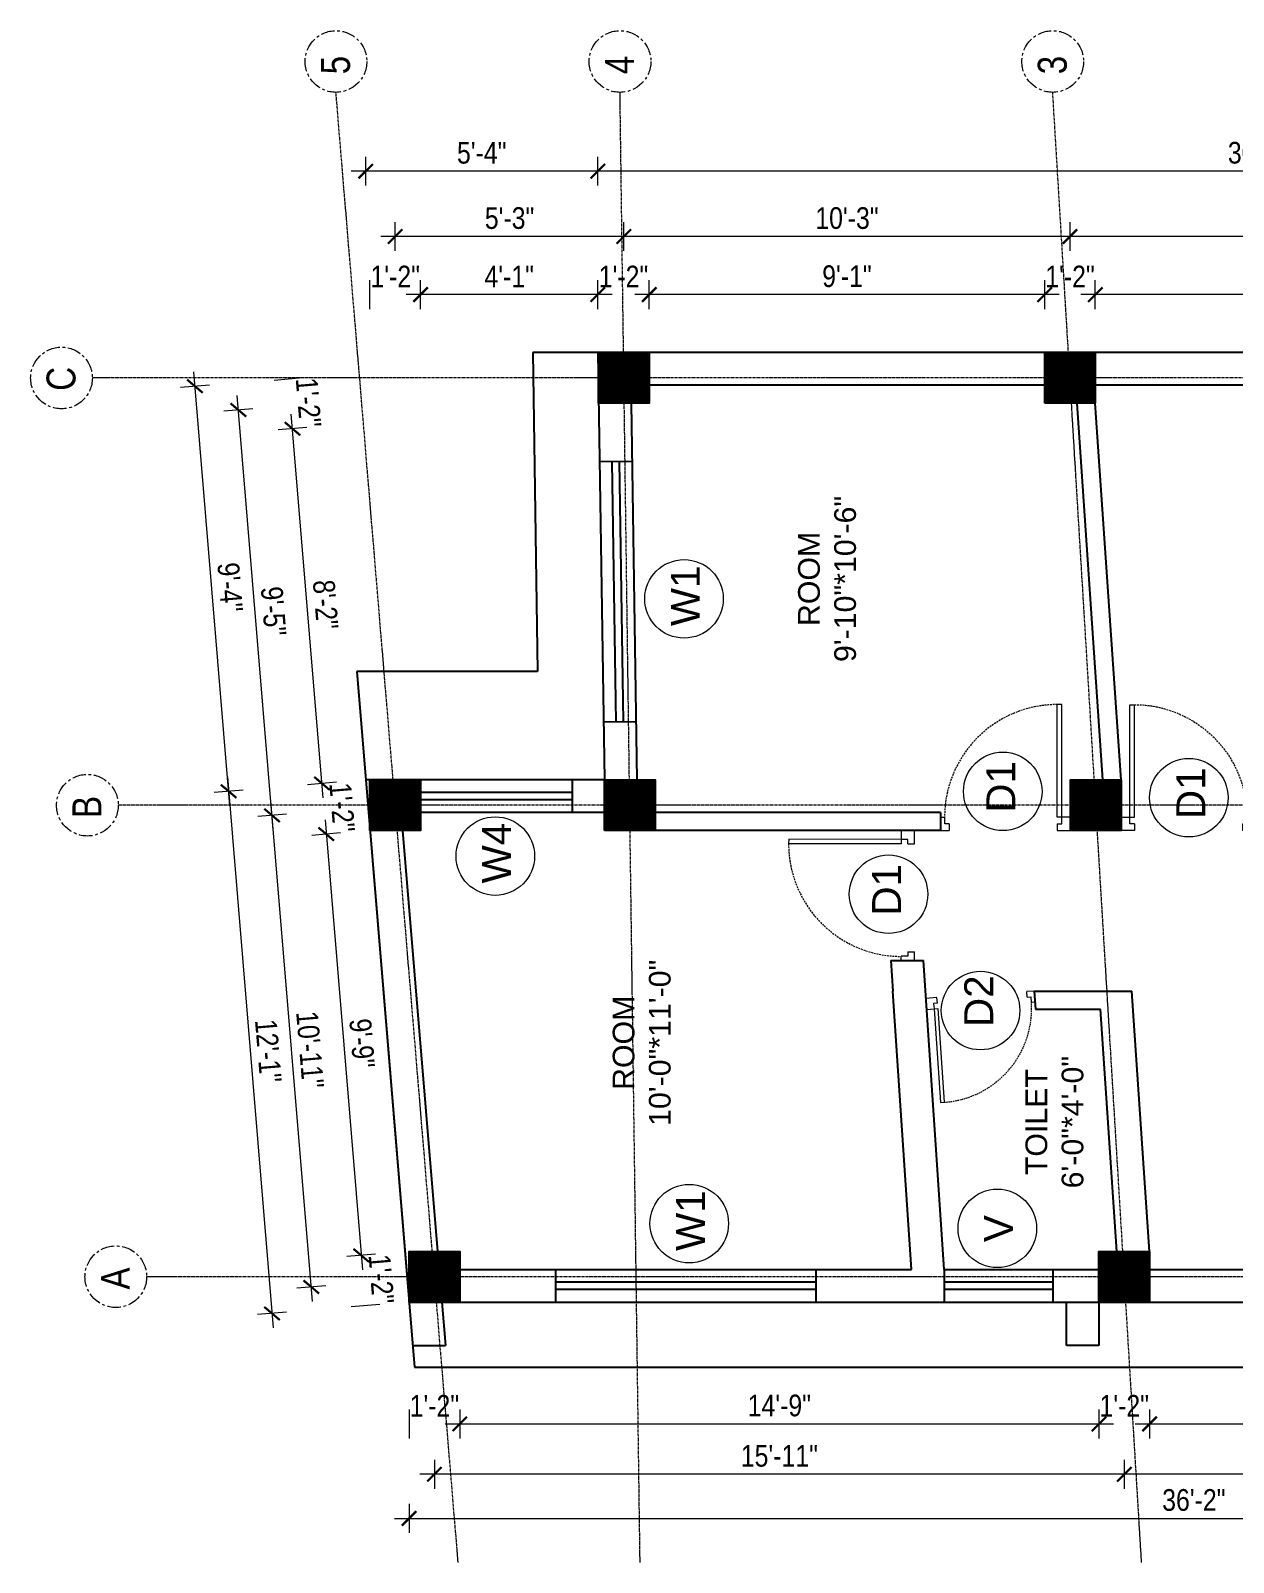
# Model space of a CAD drawing. Header units: inches. Extents: x -10117506 to -5032697, y -6529230 to -3253155.
# Drawn here: x -5060447.6 to -5060115, y -3255566.9 to -3255143.2 of the extents above; entities that cross this region are included whole.
import ezdxf

# ---------------------------------------------------------------- set-up
doc = ezdxf.new("R2010")
doc.units = ezdxf.units.IN
doc.header["$LTSCALE"] = 2
doc.header["$MEASUREMENT"] = 0
doc.header["$PDMODE"] = 34
doc.linetypes.add('CENTER', pattern=[2, 1.25, -0.25, 0.25, -0.25])
doc.linetypes.add('HIDDEN', pattern=[0.375, 0.25, -0.125])
doc.layers.get('0').update_dxf_attribs({"linetype": 'CONTINUOUS'})
doc.layers.get('DEFPOINTS').update_dxf_attribs({"color": 141, "linetype": 'CONTINUOUS'})
doc.layers.add('A-Hatch', color=7, linetype='CONTINUOUS')
for name, color, linetype, lineweight in [('Annotate-Lite.w', 177, 'CONTINUOUS', 9), ('Annotations-Bold.w', 177, 'CONTINUOUS', 13), ('DIM 1-100', 4, 'CONTINUOUS', 13), ('Door-Window.w', 4, 'CONTINUOUS', 15), ('TEXT', 181, 'CONTINUOUS', 25)]:
    doc.layers.add(name, color=color, linetype=linetype, lineweight=lineweight)
doc.styles.add('ARAIL', font='ARIALN.TTF')
doc.styles.add('arial.', font='arial.ttf')
doc.styles.add('gaurav', font='arial.ttf')
doc.styles.get("Standard").update_dxf_attribs({"font": 'ARIALN.TTF'})
doc.dimstyles.new('1 by 96', dxfattribs={"dimtxt": 6, "dimasz": 4, "dimexe": 4, "dimexo": 4, "dimgap": 2, "dimtad": 1, "dimdec": 0, "dimzin": 0, "dimdsep": 46, "dimlunit": 4, "dimtxsty": 'Standard', "dimblk": 'ARCHTICK', "dimcen": 0, "dimdle": 4, "dimadec": 0, "dimazin": 0, "dimtfac": 1, "dimtdec": 0, "dimtix": 1, "dimtofl": 0, "dimtmove": 1, "dimatfit": 3, "dimldrblk": 'ARCHTICK', "dimfxl": 4, "dimfxlon": 1, "dimtolj": 1, "dimtzin": 0, "dimlwd": -1, "dimlwe": -1, "dimarcsym": 0})

# ---------------------------------------------------------------- blocks, each defined once
blk = doc.blocks.new('3-0')
at = {"ltscale": 3}
for p, q in [((11063.05, 10097.68), (11065.97, 10099.9)), ((11065.25, 10097.81), (11066.71, 10098.92)), ((11065.99, 10096.84), (11065.25, 10097.81)), ((11065.97, 10099.9), (11066.71, 10098.92)), ((11063.05, 10097.68), (11064.53, 10095.73)), ((11065.99, 10096.84), (11064.53, 10095.73)), ((11085.5, 10074.13), (11110.32, 10092.96)), ((11086.24, 10073.15), (11111.05, 10091.97)), ((11111.05, 10091.97), (11110.32, 10092.96)), ((11084.04, 10073.02), (11082.57, 10071.91)), ((11084.04, 10073.02), (11084.78, 10072.04)), ((11084.78, 10072.04), (11086.24, 10073.15)), ((11086.24, 10073.15), (11085.5, 10074.13)), ((11087.72, 10071.2), (11086.24, 10073.15)), ((11082.57, 10071.91), (11084.79, 10068.98)), ((11084.79, 10068.98), (11087.72, 10071.2))]:
    blk.add_line(p, q, dxfattribs=at)
at = {"layer": 'Door-Window.w', "color": 9, "linetype": 'HIDDEN', "lineweight": 18}
blk.add_arc((11085.5, 10074.13), 31.16, 37.1906, 127.1465, dxfattribs=at)
blk = doc.blocks.new('_ArchTick')
at = {"color": 0, "linetype": 'ByBlock', "const_width": 0.15}
blk.add_lwpolyline([(-0.5, -0.5), (0.5, 0.5)], dxfattribs=at)
blk = doc.blocks.new('*D1501')
at = {"layer": 'DEFPOINTS', "color": 0, "ltscale": 0.5, "transparency": 16777216}
for p in [(-5060354.97, -3255350.46), (-5060342.97, -3255494.88), (-5060380.88, -3255498.04)]:
    blk.add_point(p, dxfattribs=at)
at = {"layer": 'DIM 1-100', "color": 0, "ltscale": 0.5, "transparency": 16777216}
for p, q in [((-5060388.9, -3255353.28), (-5060396.87, -3255353.94)), ((-5060393.21, -3255349.63), (-5060380.55, -3255502.02)), ((-5060376.89, -3255497.7), (-5060384.86, -3255498.37))]:
    blk.add_line(p, q, dxfattribs=at)
at = {"layer": 'DIM 1-100', "color": 0, "ltscale": 0.5, "transparency": 16777216, "xscale": 4, "yscale": 4, "zscale": 4}
for p, rotation in [((-5060392.88, -3255353.61), 94.75152698519135), ((-5060380.88, -3255498.04), 274.7515269851913)]:
    blk.add_blockref('_ArchTick', p, dxfattribs=dict(at, rotation=rotation))
at = {"layer": 'DIM 1-100', "color": 0, "ltscale": 0.5, "transparency": 16777216, "insert": (-5060381.89, -3255425.41), "char_height": 6, "attachment_point": 5, "rotation": 274.7515}
blk.add_mtext('\\A1;12\'-1"', dxfattribs=at)
blk = doc.blocks.new('*D1502')
at = {"layer": 'DEFPOINTS', "color": 0, "ltscale": 0.5, "transparency": 16777216}
for p in [(-5060367.05, -3255351.46), (-5060354.97, -3255350.46), (-5060353.81, -3255364.46)]:
    blk.add_point(p, dxfattribs=at)
at = {"layer": 'DIM 1-100', "color": 0, "ltscale": 0.5, "transparency": 16777216}
for p, q in [((-5060363.07, -3255351.13), (-5060371.04, -3255351.8)), ((-5060361.9, -3255365.13), (-5060369.88, -3255365.8))]:
    blk.add_line(p, q, dxfattribs=at)
at = {"layer": 'DIM 1-100', "color": 0, "ltscale": 0.5, "transparency": 16777216, "insert": (-5060361.48, -3255358.05), "char_height": 6, "attachment_point": 5, "rotation": 274.7515}
blk.add_mtext('\\A1;1\'-2"', dxfattribs=at)
blk = doc.blocks.new('*D1503')
at = {"layer": 'DEFPOINTS', "color": 0, "ltscale": 0.5, "transparency": 16777216}
for p in [(-5060353.81, -3255364.46), (-5060356.2, -3255481.99), (-5060342.97, -3255480.88)]:
    blk.add_point(p, dxfattribs=at)
at = {"layer": 'DIM 1-100', "color": 0, "ltscale": 0.5, "transparency": 16777216}
for p, q in [((-5060366.22, -3255361.48), (-5060355.87, -3255485.97)), ((-5060361.9, -3255365.13), (-5060369.88, -3255365.8)), ((-5060352.22, -3255481.65), (-5060360.19, -3255482.32))]:
    blk.add_line(p, q, dxfattribs=at)
at = {"layer": 'DIM 1-100', "color": 0, "ltscale": 0.5, "transparency": 16777216, "xscale": 4, "yscale": 4, "zscale": 4}
for p, rotation in [((-5060365.89, -3255365.46), 94.75152700322485), ((-5060356.2, -3255481.99), 274.7515270032249)]:
    blk.add_blockref('_ArchTick', p, dxfattribs=dict(at, rotation=rotation))
at = {"layer": 'DIM 1-100', "color": 0, "ltscale": 0.5, "transparency": 16777216, "insert": (-5060356, -3255423.31), "char_height": 6, "attachment_point": 5, "rotation": 274.7515}
blk.add_mtext('\\A1;9\'-9"', dxfattribs=at)
blk = doc.blocks.new('*D1504')
at = {"layer": 'DEFPOINTS', "color": 0, "ltscale": 0.5, "transparency": 16777216}
for p in [(-5060342.97, -3255480.88), (-5060355.05, -3255495.89), (-5060342.97, -3255494.88)]:
    blk.add_point(p, dxfattribs=at)
at = {"layer": 'DIM 1-100', "color": 0, "ltscale": 0.5, "transparency": 16777216}
for p, q in [((-5060352.22, -3255481.65), (-5060360.19, -3255482.32)), ((-5060351.06, -3255495.56), (-5060359.03, -3255496.22))]:
    blk.add_line(p, q, dxfattribs=at)
at = {"layer": 'DIM 1-100', "color": 0, "ltscale": 0.5, "transparency": 16777216, "insert": (-5060350.63, -3255488.52), "char_height": 6, "attachment_point": 5, "rotation": 274.7515}
blk.add_mtext('\\A1;1\'-2"', dxfattribs=at)
blk = doc.blocks.new('*D1505')
at = {"layer": 'DEFPOINTS', "color": 0, "ltscale": 0.5, "transparency": 16777216}
for p in [(-5060346.81, -3255357.46), (-5060380.86, -3255360.29), (-5060335.97, -3255487.88)]:
    blk.add_point(p, dxfattribs=at)
at = {"layer": 'DIM 1-100', "color": 0, "ltscale": 0.5, "transparency": 16777216}
for p, q in [((-5060369.68, -3255494.7), (-5060381.19, -3255356.3)), ((-5060376.87, -3255359.96), (-5060384.84, -3255360.62)), ((-5060366.03, -3255490.38), (-5060374, -3255491.05))]:
    blk.add_line(p, q, dxfattribs=at)
at = {"layer": 'DIM 1-100', "color": 0, "ltscale": 0.5, "transparency": 16777216, "xscale": 4, "yscale": 4, "zscale": 4}
for p, rotation in [((-5060380.86, -3255360.29), 94.75152698525795), ((-5060370.02, -3255490.71), 274.751526985258)]:
    blk.add_blockref('_ArchTick', p, dxfattribs=dict(at, rotation=rotation))
at = {"layer": 'DIM 1-100', "color": 0, "ltscale": 0.5, "transparency": 16777216, "insert": (-5060370.39, -3255425.08), "char_height": 6, "attachment_point": 5, "rotation": 274.7515}
blk.add_mtext('\\A1;10\'-11"', dxfattribs=at)
blk = doc.blocks.new('*D1506')
at = {"layer": 'DEFPOINTS', "color": 0, "ltscale": 0.5, "transparency": 16777216}
for p in [(-5060342.97, -3255494.88), (-5060328.97, -3255494.88), (-5060328.97, -3255528.59)]:
    blk.add_point(p, dxfattribs=at)
at = {"layer": 'DIM 1-100', "color": 0, "ltscale": 0.5, "transparency": 16777216}
for p, q in [((-5060342.97, -3255524.59), (-5060342.97, -3255532.59)), ((-5060328.97, -3255524.59), (-5060328.97, -3255532.59))]:
    blk.add_line(p, q, dxfattribs=at)
at = {"layer": 'DIM 1-100', "color": 0, "ltscale": 0.5, "transparency": 16777216, "insert": (-5060335.97, -3255523.58), "char_height": 6, "attachment_point": 5}
blk.add_mtext('\\A1;1\'-2"', dxfattribs=at)
blk = doc.blocks.new('*D1507')
at = {"layer": 'DEFPOINTS', "color": 0, "ltscale": 0.5, "transparency": 16777216}
for p in [(-5060328.97, -3255494.88), (-5060152.18, -3255494.88), (-5060152.18, -3255528.59)]:
    blk.add_point(p, dxfattribs=at)
at = {"layer": 'DIM 1-100', "color": 0, "ltscale": 0.5, "transparency": 16777216}
for p, q in [((-5060328.97, -3255524.59), (-5060328.97, -3255532.59)), ((-5060152.18, -3255524.59), (-5060152.18, -3255532.59)), ((-5060332.97, -3255528.59), (-5060148.18, -3255528.59))]:
    blk.add_line(p, q, dxfattribs=at)
at = {"layer": 'DIM 1-100', "color": 0, "ltscale": 0.5, "transparency": 16777216, "xscale": 4, "yscale": 4, "zscale": 4, "rotation": 180}
blk.add_blockref('_ArchTick', (-5060328.97, -3255528.59), dxfattribs=at)
at = {"layer": 'DIM 1-100', "color": 0, "ltscale": 0.5, "transparency": 16777216, "xscale": 4, "yscale": 4, "zscale": 4}
blk.add_blockref('_ArchTick', (-5060152.18, -3255528.59), dxfattribs=at)
at = {"layer": 'DIM 1-100', "color": 0, "ltscale": 0.5, "transparency": 16777216, "insert": (-5060240.57, -3255523.53), "char_height": 6, "attachment_point": 5}
blk.add_mtext('\\A1;14\'-9"', dxfattribs=at)
blk = doc.blocks.new('*D1508')
at = {"layer": 'DEFPOINTS', "color": 0, "ltscale": 0.5, "transparency": 16777216}
for p in [(-5060152.18, -3255494.88), (-5060138.18, -3255494.88), (-5060138.18, -3255528.59)]:
    blk.add_point(p, dxfattribs=at)
at = {"layer": 'DIM 1-100', "color": 0, "ltscale": 0.5, "transparency": 16777216}
for p, q in [((-5060152.18, -3255524.59), (-5060152.18, -3255532.59)), ((-5060138.18, -3255524.59), (-5060138.18, -3255532.59))]:
    blk.add_line(p, q, dxfattribs=at)
at = {"layer": 'DIM 1-100', "color": 0, "ltscale": 0.5, "transparency": 16777216, "insert": (-5060145.18, -3255523.58), "char_height": 6, "attachment_point": 5}
blk.add_mtext('\\A1;1\'-2"', dxfattribs=at)
blk = doc.blocks.new('*D1509')
at = {"layer": 'DEFPOINTS', "color": 0, "ltscale": 0.5, "transparency": 16777216}
for p in [(-5060138.18, -3255494.88), (-5060016.93, -3255494.88), (-5060016.93, -3255528.59)]:
    blk.add_point(p, dxfattribs=at)
at = {"layer": 'DIM 1-100', "color": 0, "ltscale": 0.5, "transparency": 16777216}
for p, q in [((-5060138.18, -3255524.59), (-5060138.18, -3255532.59)), ((-5060016.93, -3255524.59), (-5060016.93, -3255532.59)), ((-5060142.18, -3255528.59), (-5060012.93, -3255528.59))]:
    blk.add_line(p, q, dxfattribs=at)
at = {"layer": 'DIM 1-100', "color": 0, "ltscale": 0.5, "transparency": 16777216, "xscale": 4, "yscale": 4, "zscale": 4, "rotation": 180}
blk.add_blockref('_ArchTick', (-5060138.18, -3255528.59), dxfattribs=at)
at = {"layer": 'DIM 1-100', "color": 0, "ltscale": 0.5, "transparency": 16777216, "xscale": 4, "yscale": 4, "zscale": 4}
blk.add_blockref('_ArchTick', (-5060016.93, -3255528.59), dxfattribs=at)
at = {"layer": 'DIM 1-100', "color": 0, "ltscale": 0.5, "transparency": 16777216, "insert": (-5060077.55, -3255523.53), "char_height": 6, "attachment_point": 5}
blk.add_mtext('\\A1;10\'-1"', dxfattribs=at)
blk = doc.blocks.new('*D1514')
at = {"layer": 'DEFPOINTS', "color": 0, "ltscale": 0.5, "transparency": 16777216}
for p in [(-5060145.18, -3255487.88), (-5060009.93, -3255487.88), (-5060145.18, -3255542.52)]:
    blk.add_point(p, dxfattribs=at)
at = {"layer": 'DIM 1-100', "color": 0, "ltscale": 0.5, "transparency": 16777216}
for p, q in [((-5060145.18, -3255538.52), (-5060145.18, -3255546.52)), ((-5060009.93, -3255538.52), (-5060009.93, -3255546.52)), ((-5060005.93, -3255542.52), (-5060149.18, -3255542.52))]:
    blk.add_line(p, q, dxfattribs=at)
at = {"layer": 'DIM 1-100', "color": 0, "ltscale": 0.5, "transparency": 16777216, "xscale": 4, "yscale": 4, "zscale": 4, "rotation": 180}
blk.add_blockref('_ArchTick', (-5060145.18, -3255542.52), dxfattribs=at)
at = {"layer": 'DIM 1-100', "color": 0, "ltscale": 0.5, "transparency": 16777216, "xscale": 4, "yscale": 4, "zscale": 4}
blk.add_blockref('_ArchTick', (-5060009.93, -3255542.52), dxfattribs=at)
at = {"layer": 'DIM 1-100', "color": 0, "ltscale": 0.5, "transparency": 16777216, "insert": (-5060077.55, -3255537.46), "char_height": 6, "attachment_point": 5}
blk.add_mtext('\\A1;11\'-3"', dxfattribs=at)
blk = doc.blocks.new('*D1515')
at = {"layer": 'DEFPOINTS', "color": 0, "ltscale": 0.5, "transparency": 16777216}
for p in [(-5060335.97, -3255487.88), (-5060145.18, -3255487.88), (-5060335.97, -3255542.52)]:
    blk.add_point(p, dxfattribs=at)
at = {"layer": 'DIM 1-100', "color": 0, "ltscale": 0.5, "transparency": 16777216}
for p, q in [((-5060335.97, -3255538.52), (-5060335.97, -3255546.52)), ((-5060145.18, -3255538.52), (-5060145.18, -3255546.52)), ((-5060141.18, -3255542.52), (-5060339.97, -3255542.52))]:
    blk.add_line(p, q, dxfattribs=at)
at = {"layer": 'DIM 1-100', "color": 0, "ltscale": 0.5, "transparency": 16777216, "xscale": 4, "yscale": 4, "zscale": 4, "rotation": 180}
blk.add_blockref('_ArchTick', (-5060335.97, -3255542.52), dxfattribs=at)
at = {"layer": 'DIM 1-100', "color": 0, "ltscale": 0.5, "transparency": 16777216, "xscale": 4, "yscale": 4, "zscale": 4}
blk.add_blockref('_ArchTick', (-5060145.18, -3255542.52), dxfattribs=at)
at = {"layer": 'DIM 1-100', "color": 0, "ltscale": 0.5, "transparency": 16777216, "insert": (-5060240.57, -3255537.46), "char_height": 6, "attachment_point": 5}
blk.add_mtext('\\A1;15\'-11"', dxfattribs=at)
blk = doc.blocks.new('*D1516')
at = {"layer": 'DEFPOINTS', "color": 0, "ltscale": 0.5, "transparency": 16777216}
for p in [(-5060342.97, -3255494.88), (-5059908.91, -3255494.88), (-5059908.91, -3255554.73)]:
    blk.add_point(p, dxfattribs=at)
at = {"layer": 'DIM 1-100', "color": 0, "ltscale": 0.5, "transparency": 16777216}
for p, q in [((-5060342.97, -3255550.73), (-5060342.97, -3255558.73)), ((-5059908.91, -3255550.73), (-5059908.91, -3255558.73)), ((-5060346.97, -3255554.73), (-5059904.91, -3255554.73))]:
    blk.add_line(p, q, dxfattribs=at)
at = {"layer": 'DIM 1-100', "color": 0, "ltscale": 0.5, "transparency": 16777216, "xscale": 4, "yscale": 4, "zscale": 4, "rotation": 180}
blk.add_blockref('_ArchTick', (-5060342.97, -3255554.73), dxfattribs=at)
at = {"layer": 'DIM 1-100', "color": 0, "ltscale": 0.5, "transparency": 16777216, "xscale": 4, "yscale": 4, "zscale": 4}
blk.add_blockref('_ArchTick', (-5059908.91, -3255554.73), dxfattribs=at)
at = {"layer": 'DIM 1-100', "color": 0, "ltscale": 0.5, "transparency": 16777216, "insert": (-5060125.94, -3255549.67), "char_height": 6, "attachment_point": 5}
blk.add_mtext('\\A1;36\'-2"', dxfattribs=at)
blk = doc.blocks.new('*D1528')
at = {"layer": 'DEFPOINTS', "color": 0, "ltscale": 0.5, "transparency": 16777216}
for p in [(-5060153.19, -3255216.25), (-5060153.19, -3255232.31), (-5060031.95, -3255232.3)]:
    blk.add_point(p, dxfattribs=at)
at = {"layer": 'DIM 1-100', "color": 0, "ltscale": 0.5, "transparency": 16777216}
for p, q in [((-5060153.19, -3255220.25), (-5060153.19, -3255212.25)), ((-5060031.95, -3255220.25), (-5060031.95, -3255212.25)), ((-5060027.95, -3255216.25), (-5060157.19, -3255216.25))]:
    blk.add_line(p, q, dxfattribs=at)
at = {"layer": 'DIM 1-100', "color": 0, "ltscale": 0.5, "transparency": 16777216, "xscale": 4, "yscale": 4, "zscale": 4, "rotation": 180}
blk.add_blockref('_ArchTick', (-5060153.19, -3255216.25), dxfattribs=at)
at = {"layer": 'DIM 1-100', "color": 0, "ltscale": 0.5, "transparency": 16777216, "xscale": 4, "yscale": 4, "zscale": 4}
blk.add_blockref('_ArchTick', (-5060031.95, -3255216.25), dxfattribs=at)
at = {"layer": 'DIM 1-100', "color": 0, "ltscale": 0.5, "transparency": 16777216, "insert": (-5060092.57, -3255211.19), "char_height": 6, "attachment_point": 5}
blk.add_mtext('\\A1;10\'-1"', dxfattribs=at)
blk = doc.blocks.new('*D1529')
at = {"layer": 'DEFPOINTS', "color": 0, "ltscale": 0.5, "transparency": 16777216}
for p in [(-5060167.19, -3255216.25), (-5060167.19, -3255232.3), (-5060153.19, -3255232.31)]:
    blk.add_point(p, dxfattribs=at)
at = {"layer": 'DIM 1-100', "color": 0, "ltscale": 0.5, "transparency": 16777216}
for p, q in [((-5060167.19, -3255220.25), (-5060167.19, -3255212.25)), ((-5060153.19, -3255220.25), (-5060153.19, -3255212.25))]:
    blk.add_line(p, q, dxfattribs=at)
at = {"layer": 'DIM 1-100', "color": 0, "ltscale": 0.5, "transparency": 16777216, "insert": (-5060160.19, -3255211.24), "char_height": 6, "attachment_point": 5}
blk.add_mtext('\\A1;1\'-2"', dxfattribs=at)
blk = doc.blocks.new('*D1530')
at = {"layer": 'DEFPOINTS', "color": 0, "ltscale": 0.5, "transparency": 16777216}
for p in [(-5060276.56, -3255216.25), (-5060276.56, -3255232.3), (-5060167.19, -3255232.3)]:
    blk.add_point(p, dxfattribs=at)
at = {"layer": 'DIM 1-100', "color": 0, "ltscale": 0.5, "transparency": 16777216}
for p, q in [((-5060276.56, -3255220.25), (-5060276.56, -3255212.25)), ((-5060167.19, -3255220.25), (-5060167.19, -3255212.25)), ((-5060163.19, -3255216.25), (-5060280.56, -3255216.25))]:
    blk.add_line(p, q, dxfattribs=at)
at = {"layer": 'DIM 1-100', "color": 0, "ltscale": 0.5, "transparency": 16777216, "xscale": 4, "yscale": 4, "zscale": 4, "rotation": 180}
blk.add_blockref('_ArchTick', (-5060276.56, -3255216.25), dxfattribs=at)
at = {"layer": 'DIM 1-100', "color": 0, "ltscale": 0.5, "transparency": 16777216, "xscale": 4, "yscale": 4, "zscale": 4}
blk.add_blockref('_ArchTick', (-5060167.19, -3255216.25), dxfattribs=at)
at = {"layer": 'DIM 1-100', "color": 0, "ltscale": 0.5, "transparency": 16777216, "insert": (-5060221.88, -3255211.19), "char_height": 6, "attachment_point": 5}
blk.add_mtext('\\A1;9\'-1"', dxfattribs=at)
blk = doc.blocks.new('*D1531')
at = {"layer": 'DEFPOINTS', "color": 0, "ltscale": 0.5, "transparency": 16777216}
for p in [(-5060290.78, -3255216.25), (-5060290.78, -3255232.52), (-5060276.56, -3255232.3)]:
    blk.add_point(p, dxfattribs=at)
at = {"layer": 'DIM 1-100', "color": 0, "ltscale": 0.5, "transparency": 16777216}
for p, q in [((-5060290.78, -3255220.25), (-5060290.78, -3255212.25)), ((-5060276.56, -3255220.25), (-5060276.56, -3255212.25))]:
    blk.add_line(p, q, dxfattribs=at)
at = {"layer": 'DIM 1-100', "color": 0, "ltscale": 0.5, "transparency": 16777216, "insert": (-5060283.67, -3255211.24), "char_height": 6, "attachment_point": 5}
blk.add_mtext('\\A1;1\'-2"', dxfattribs=at)
blk = doc.blocks.new('*D1532')
at = {"layer": 'DEFPOINTS', "color": 0, "ltscale": 0.5, "transparency": 16777216}
for p in [(-5060339.81, -3255216.25), (-5060290.78, -3255232.52), (-5060339.81, -3255350.46)]:
    blk.add_point(p, dxfattribs=at)
at = {"layer": 'DIM 1-100', "color": 0, "ltscale": 0.5, "transparency": 16777216}
for p, q in [((-5060339.81, -3255220.25), (-5060339.81, -3255212.25)), ((-5060290.78, -3255220.25), (-5060290.78, -3255212.25)), ((-5060286.78, -3255216.25), (-5060343.81, -3255216.25))]:
    blk.add_line(p, q, dxfattribs=at)
at = {"layer": 'DIM 1-100', "color": 0, "ltscale": 0.5, "transparency": 16777216, "xscale": 4, "yscale": 4, "zscale": 4, "rotation": 180}
blk.add_blockref('_ArchTick', (-5060339.81, -3255216.25), dxfattribs=at)
at = {"layer": 'DIM 1-100', "color": 0, "ltscale": 0.5, "transparency": 16777216, "xscale": 4, "yscale": 4, "zscale": 4}
blk.add_blockref('_ArchTick', (-5060290.78, -3255216.25), dxfattribs=at)
at = {"layer": 'DIM 1-100', "color": 0, "ltscale": 0.5, "transparency": 16777216, "insert": (-5060315.29, -3255211.24), "char_height": 6, "attachment_point": 5}
blk.add_mtext('\\A1;4\'-1"', dxfattribs=at)
blk = doc.blocks.new('*D1533')
at = {"layer": 'DEFPOINTS', "color": 0, "ltscale": 0.5, "transparency": 16777216}
for p in [(-5060353.81, -3255216.25), (-5060353.81, -3255350.46), (-5060339.81, -3255350.46)]:
    blk.add_point(p, dxfattribs=at)
at = {"layer": 'DIM 1-100', "color": 0, "ltscale": 0.5, "transparency": 16777216}
for p, q in [((-5060353.81, -3255220.25), (-5060353.81, -3255212.25)), ((-5060339.81, -3255220.25), (-5060339.81, -3255212.25))]:
    blk.add_line(p, q, dxfattribs=at)
at = {"layer": 'DIM 1-100', "color": 0, "ltscale": 0.5, "transparency": 16777216, "insert": (-5060346.81, -3255211.24), "char_height": 6, "attachment_point": 5}
blk.add_mtext('\\A1;1\'-2"', dxfattribs=at)
blk = doc.blocks.new('*D1535')
at = {"layer": 'DEFPOINTS', "color": 0, "ltscale": 0.5, "transparency": 16777216}
for p in [(-5060160.19, -3255200.17), (-5060160.19, -3255239.31), (-5060024.95, -3255239.3)]:
    blk.add_point(p, dxfattribs=at)
at = {"layer": 'DIM 1-100', "color": 0, "ltscale": 0.5, "transparency": 16777216}
for p, q in [((-5060160.19, -3255204.17), (-5060160.19, -3255196.17)), ((-5060024.95, -3255204.17), (-5060024.95, -3255196.17)), ((-5060020.95, -3255200.17), (-5060164.19, -3255200.17))]:
    blk.add_line(p, q, dxfattribs=at)
at = {"layer": 'DIM 1-100', "color": 0, "ltscale": 0.5, "transparency": 16777216, "xscale": 4, "yscale": 4, "zscale": 4, "rotation": 180}
blk.add_blockref('_ArchTick', (-5060160.19, -3255200.17), dxfattribs=at)
at = {"layer": 'DIM 1-100', "color": 0, "ltscale": 0.5, "transparency": 16777216, "xscale": 4, "yscale": 4, "zscale": 4}
blk.add_blockref('_ArchTick', (-5060024.95, -3255200.17), dxfattribs=at)
at = {"layer": 'DIM 1-100', "color": 0, "ltscale": 0.5, "transparency": 16777216, "insert": (-5060092.57, -3255195.11), "char_height": 6, "attachment_point": 5}
blk.add_mtext('\\A1;11\'-3"', dxfattribs=at)
blk = doc.blocks.new('*D1536')
at = {"layer": 'DEFPOINTS', "color": 0, "ltscale": 0.5, "transparency": 16777216}
for p in [(-5060283.56, -3255200.17), (-5060283.56, -3255239.3), (-5060160.19, -3255239.31)]:
    blk.add_point(p, dxfattribs=at)
at = {"layer": 'DIM 1-100', "color": 0, "ltscale": 0.5, "transparency": 16777216}
for p, q in [((-5060283.56, -3255204.17), (-5060283.56, -3255196.17)), ((-5060160.19, -3255204.17), (-5060160.19, -3255196.17)), ((-5060156.19, -3255200.17), (-5060287.56, -3255200.17))]:
    blk.add_line(p, q, dxfattribs=at)
at = {"layer": 'DIM 1-100', "color": 0, "ltscale": 0.5, "transparency": 16777216, "xscale": 4, "yscale": 4, "zscale": 4, "rotation": 180}
blk.add_blockref('_ArchTick', (-5060283.56, -3255200.17), dxfattribs=at)
at = {"layer": 'DIM 1-100', "color": 0, "ltscale": 0.5, "transparency": 16777216, "xscale": 4, "yscale": 4, "zscale": 4}
blk.add_blockref('_ArchTick', (-5060160.19, -3255200.17), dxfattribs=at)
at = {"layer": 'DIM 1-100', "color": 0, "ltscale": 0.5, "transparency": 16777216, "insert": (-5060221.88, -3255195.11), "char_height": 6, "attachment_point": 5}
blk.add_mtext('\\A1;10\'-3"', dxfattribs=at)
blk = doc.blocks.new('*D1537')
at = {"layer": 'DEFPOINTS', "color": 0, "ltscale": 0.5, "transparency": 16777216}
for p in [(-5060346.81, -3255200.17), (-5060283.56, -3255239.3), (-5060346.81, -3255357.46)]:
    blk.add_point(p, dxfattribs=at)
at = {"layer": 'DIM 1-100', "color": 0, "ltscale": 0.5, "transparency": 16777216}
for p, q in [((-5060346.81, -3255204.17), (-5060346.81, -3255196.17)), ((-5060283.56, -3255204.17), (-5060283.56, -3255196.17)), ((-5060279.56, -3255200.17), (-5060350.81, -3255200.17))]:
    blk.add_line(p, q, dxfattribs=at)
at = {"layer": 'DIM 1-100', "color": 0, "ltscale": 0.5, "transparency": 16777216, "xscale": 4, "yscale": 4, "zscale": 4, "rotation": 180}
blk.add_blockref('_ArchTick', (-5060346.81, -3255200.17), dxfattribs=at)
at = {"layer": 'DIM 1-100', "color": 0, "ltscale": 0.5, "transparency": 16777216, "xscale": 4, "yscale": 4, "zscale": 4}
blk.add_blockref('_ArchTick', (-5060283.56, -3255200.17), dxfattribs=at)
at = {"layer": 'DIM 1-100', "color": 0, "ltscale": 0.5, "transparency": 16777216, "insert": (-5060315.18, -3255195.11), "char_height": 6, "attachment_point": 5}
blk.add_mtext('\\A1;5\'-3"', dxfattribs=at)
blk = doc.blocks.new('*D1538')
at = {"layer": 'DEFPOINTS', "color": 0, "ltscale": 0.5, "transparency": 16777216}
for p in [(-5060290.78, -3255182.1), (-5060290.78, -3255232.3), (-5059924.78, -3255232.3)]:
    blk.add_point(p, dxfattribs=at)
at = {"layer": 'DIM 1-100', "color": 0, "ltscale": 0.5, "transparency": 16777216}
for p, q in [((-5060290.78, -3255186.1), (-5060290.78, -3255178.1)), ((-5059924.78, -3255186.1), (-5059924.78, -3255178.1)), ((-5059920.78, -3255182.1), (-5060294.78, -3255182.1))]:
    blk.add_line(p, q, dxfattribs=at)
at = {"layer": 'DIM 1-100', "color": 0, "ltscale": 0.5, "transparency": 16777216, "xscale": 4, "yscale": 4, "zscale": 4, "rotation": 180}
blk.add_blockref('_ArchTick', (-5060290.78, -3255182.1), dxfattribs=at)
at = {"layer": 'DIM 1-100', "color": 0, "ltscale": 0.5, "transparency": 16777216, "xscale": 4, "yscale": 4, "zscale": 4}
blk.add_blockref('_ArchTick', (-5059924.78, -3255182.1), dxfattribs=at)
at = {"layer": 'DIM 1-100', "color": 0, "ltscale": 0.5, "transparency": 16777216, "insert": (-5060107.78, -3255177.04), "char_height": 6, "attachment_point": 5}
blk.add_mtext('\\A1;30\'-6"', dxfattribs=at)
blk = doc.blocks.new('*D1539')
at = {"layer": 'DEFPOINTS', "color": 0, "ltscale": 0.5, "transparency": 16777216}
for p in [(-5060354.97, -3255182.1), (-5060290.78, -3255232.3), (-5060354.97, -3255350.46)]:
    blk.add_point(p, dxfattribs=at)
at = {"layer": 'DIM 1-100', "color": 0, "ltscale": 0.5, "transparency": 16777216}
for p, q in [((-5060354.97, -3255186.1), (-5060354.97, -3255178.1)), ((-5060290.78, -3255186.1), (-5060290.78, -3255178.1)), ((-5060286.78, -3255182.1), (-5060358.97, -3255182.1))]:
    blk.add_line(p, q, dxfattribs=at)
at = {"layer": 'DIM 1-100', "color": 0, "ltscale": 0.5, "transparency": 16777216, "xscale": 4, "yscale": 4, "zscale": 4, "rotation": 180}
blk.add_blockref('_ArchTick', (-5060354.97, -3255182.1), dxfattribs=at)
at = {"layer": 'DIM 1-100', "color": 0, "ltscale": 0.5, "transparency": 16777216, "xscale": 4, "yscale": 4, "zscale": 4}
blk.add_blockref('_ArchTick', (-5060290.78, -3255182.1), dxfattribs=at)
at = {"layer": 'DIM 1-100', "color": 0, "ltscale": 0.5, "transparency": 16777216, "insert": (-5060322.88, -3255177.05), "char_height": 6, "attachment_point": 5}
blk.add_mtext('\\A1;5\'-4"', dxfattribs=at)
blk = doc.blocks.new('*D1540')
at = {"layer": 'DEFPOINTS', "color": 0, "ltscale": 0.5, "transparency": 16777216}
for p in [(-5060290.56, -3255246.3), (-5060375.21, -3255253.34), (-5060354.97, -3255350.46)]:
    blk.add_point(p, dxfattribs=at)
at = {"layer": 'DIM 1-100', "color": 0, "ltscale": 0.5, "transparency": 16777216}
for p, q in [((-5060366.72, -3255355.45), (-5060375.54, -3255249.35)), ((-5060371.22, -3255253), (-5060379.2, -3255253.67)), ((-5060363.07, -3255351.13), (-5060371.04, -3255351.8))]:
    blk.add_line(p, q, dxfattribs=at)
at = {"layer": 'DIM 1-100', "color": 0, "ltscale": 0.5, "transparency": 16777216, "xscale": 4, "yscale": 4, "zscale": 4}
for p, rotation in [((-5060375.21, -3255253.34), 94.75152700322485), ((-5060367.05, -3255351.46), 274.7515270032249)]:
    blk.add_blockref('_ArchTick', p, dxfattribs=dict(at, rotation=rotation))
at = {"layer": 'DIM 1-100', "color": 0, "ltscale": 0.5, "transparency": 16777216, "insert": (-5060366.09, -3255301.98), "char_height": 6, "attachment_point": 5, "rotation": 274.7515}
blk.add_mtext('\\A1;8\'-2"', dxfattribs=at)
blk = doc.blocks.new('*D1541')
at = {"layer": 'DEFPOINTS', "color": 0, "ltscale": 0.5, "transparency": 16777216}
for p in [(-5060290.78, -3255232.52), (-5060376.35, -3255239.63), (-5060290.56, -3255246.3)]:
    blk.add_point(p, dxfattribs=at)
at = {"layer": 'DIM 1-100', "color": 0, "ltscale": 0.5, "transparency": 16777216}
for p, q in [((-5060372.36, -3255239.3), (-5060380.33, -3255239.96)), ((-5060371.22, -3255253), (-5060379.2, -3255253.67))]:
    blk.add_line(p, q, dxfattribs=at)
at = {"layer": 'DIM 1-100', "color": 0, "ltscale": 0.5, "transparency": 16777216, "insert": (-5060370.78, -3255246.07), "char_height": 6, "attachment_point": 5, "rotation": 274.7515}
blk.add_mtext('\\A1;1\'-2"', dxfattribs=at)
blk = doc.blocks.new('*D1542')
at = {"layer": 'DEFPOINTS', "color": 0, "ltscale": 0.5, "transparency": 16777216}
for p in [(-5060283.56, -3255239.3), (-5060390.18, -3255248.16), (-5060346.81, -3255357.46)]:
    blk.add_point(p, dxfattribs=at)
at = {"layer": 'DIM 1-100', "color": 0, "ltscale": 0.5, "transparency": 16777216}
for p, q in [((-5060380.52, -3255364.28), (-5060390.51, -3255244.17)), ((-5060386.19, -3255247.83), (-5060394.16, -3255248.49)), ((-5060376.87, -3255359.96), (-5060384.84, -3255360.62))]:
    blk.add_line(p, q, dxfattribs=at)
at = {"layer": 'DIM 1-100', "color": 0, "ltscale": 0.5, "transparency": 16777216, "xscale": 4, "yscale": 4, "zscale": 4}
for p, rotation in [((-5060390.18, -3255248.16), 94.75152700322485), ((-5060380.86, -3255360.29), 274.7515270032249)]:
    blk.add_blockref('_ArchTick', p, dxfattribs=dict(at, rotation=rotation))
at = {"layer": 'DIM 1-100', "color": 0, "ltscale": 0.5, "transparency": 16777216, "insert": (-5060380.47, -3255303.81), "char_height": 6, "attachment_point": 5, "rotation": 274.7515}
blk.add_mtext('\\A1;9\'-5"', dxfattribs=at)
blk = doc.blocks.new('*D1543')
at = {"layer": 'DEFPOINTS', "color": 0, "ltscale": 0.5, "transparency": 16777216}
for p in [(-5060290.56, -3255232.3), (-5060402.2, -3255241.58), (-5060354.97, -3255350.46)]:
    blk.add_point(p, dxfattribs=at)
at = {"layer": 'DIM 1-100', "color": 0, "ltscale": 0.5, "transparency": 16777216}
for p, q in [((-5060392.55, -3255357.6), (-5060402.53, -3255237.59)), ((-5060398.21, -3255241.25), (-5060406.18, -3255241.91)), ((-5060388.9, -3255353.28), (-5060396.87, -3255353.94))]:
    blk.add_line(p, q, dxfattribs=at)
at = {"layer": 'DIM 1-100', "color": 0, "ltscale": 0.5, "transparency": 16777216, "xscale": 4, "yscale": 4, "zscale": 4}
for p, rotation in [((-5060402.2, -3255241.58), 94.75152700322488), ((-5060392.88, -3255353.61), 274.7515270032249)]:
    blk.add_blockref('_ArchTick', p, dxfattribs=dict(at, rotation=rotation))
at = {"layer": 'DIM 1-100', "color": 0, "ltscale": 0.5, "transparency": 16777216, "insert": (-5060392.49, -3255297.18), "char_height": 6, "attachment_point": 5, "rotation": 274.7515}
blk.add_mtext('\\A1;9\'-4"', dxfattribs=at)

msp = doc.modelspace()

# ---------------------------------------------------------------- hatches: boundary and pattern name
at = {"layer": 'A-Hatch', "ltscale": 0.5}
h = msp.add_hatch(dxfattribs=at)
h.set_pattern_fill('ANSI31', color=256, angle=90)
h.set_pattern_definition([(135, (-8318676.2596, 1836057.41384), (-0.0883883476483, -0.0883883476483), [])])
h.paths.add_polyline_path([(-5060290.56, -3255232.3), (-5060290.56, -3255246.3), (-5060276.56, -3255246.3), (-5060276.56, -3255232.3)])
h = msp.add_hatch(dxfattribs=at)
h.set_pattern_fill('ANSI31', color=256, angle=90)
h.set_pattern_definition([(135, (-8318552.88857, 1836057.3983), (-0.0883883476483, -0.0883883476483), [])])
h.paths.add_polyline_path([(-5060167.19, -3255232.31), (-5060167.19, -3255246.31), (-5060153.19, -3255246.31), (-5060153.19, -3255232.31)])
h = msp.add_hatch(dxfattribs=at)
h.set_pattern_fill('ANSI31', color=256, angle=90)
h.set_pattern_definition([(135, (-8318739.50437, 1835939.2525), (-0.0883883476483, -0.0883883476483), [])])
h.paths.add_polyline_path([(-5060353.81, -3255350.46), (-5060353.81, -3255364.46), (-5060339.81, -3255364.46), (-5060339.81, -3255350.46)])
h = msp.add_hatch(dxfattribs=at)
h.set_pattern_fill('ANSI31', color=256, angle=90)
h.set_pattern_definition([(135, (-8318674.64767, 1835939.2525), (-0.0883883476483, -0.0883883476483), [])])
h.paths.add_polyline_path([(-5060288.95, -3255350.46), (-5060288.95, -3255364.46), (-5060274.95, -3255364.46), (-5060274.95, -3255350.46)])
h = msp.add_hatch(dxfattribs=at)
h.set_pattern_fill('ANSI31', color=256, angle=90)
h.set_pattern_definition([(135, (-8318545.75118, 1835939.2525), (-0.0883883476483, -0.0883883476483), [])])
h.paths.add_polyline_path([(-5060160.05, -3255350.46), (-5060160.05, -3255364.46), (-5060146.05, -3255364.46), (-5060146.05, -3255350.46)])
h = msp.add_hatch(dxfattribs=at)
h.set_pattern_fill('ANSI31', color=256, angle=90)
h.set_pattern_definition([(135, (-8318728.66346, 1835808.82837), (-0.0883883476483, -0.0883883476483), [])])
h.paths.add_polyline_path([(-5060342.97, -3255480.88), (-5060342.97, -3255494.88), (-5060328.97, -3255494.88), (-5060328.97, -3255480.88)])
h = msp.add_hatch(dxfattribs=at)
h.set_pattern_fill('ANSI31', color=256, angle=90)
h.set_pattern_definition([(135, (-8318537.87203, 1835808.82837), (-0.0883883476483, -0.0883883476483), [])])
h.paths.add_polyline_path([(-5060152.18, -3255480.88), (-5060152.18, -3255494.88), (-5060138.18, -3255494.88), (-5060138.18, -3255480.88)])

# ---------------------------------------------------------------- linework, layer by layer
at = {"ltscale": 0.5}
for p, q in [((-5060308.78, -3255232.3), (-5060307.42, -3255320.46)), ((-5060290.78, -3255232.3), (-5060308.78, -3255232.3)), ((-5060290.78, -3255232.3), (-5060288.95, -3255350.46)), ((-5059924.78, -3255232.3), (-5060290.78, -3255232.3)), ((-5060281.78, -3255232.16), (-5060281.78, -3255232.3)), ((-5060290.56, -3255241.3), (-5060290.78, -3255241.3)), ((-5060167.19, -3255241.3), (-5060276.56, -3255241.3)), ((-5060031.95, -3255241.3), (-5060153.19, -3255241.3)), ((-5060281.56, -3255246.3), (-5060279.95, -3255350.46)), ((-5060151.07, -3255350.46), (-5060158.2, -3255246.31)), ((-5060146.05, -3255350.46), (-5060153.19, -3255246.31)), ((-5060281.31, -3255262.38), (-5060290.31, -3255262.52)), ((-5060285.7, -3255334.46), (-5060286.81, -3255262.47)), ((-5060283.7, -3255334.43), (-5060284.81, -3255262.44)), ((-5060307.42, -3255320.46), (-5060357.46, -3255320.46)), ((-5060357.46, -3255320.46), (-5060341.47, -3255512.88)), ((-5060280.2, -3255334.38), (-5060289.2, -3255334.51)), ((-5060354.97, -3255350.46), (-5060342.97, -3255494.88)), ((-5060288.95, -3255350.46), (-5060354.97, -3255350.46)), ((-5060339.81, -3255359.46), (-5060339.81, -3255350.46)), ((-5060297.81, -3255359.46), (-5060297.81, -3255350.46)), ((-5060297.81, -3255353.96), (-5060339.81, -3255353.96)), ((-5060297.81, -3255355.96), (-5060339.81, -3255355.96)), ((-5060288.95, -3255359.46), (-5060339.81, -3255359.46)), ((-5060196.05, -3255359.46), (-5060274.95, -3255359.46)), ((-5060196.05, -3255359.46), (-5060196.05, -3255364.46)), ((-5060344.78, -3255364.46), (-5060335.1, -3255480.88)), ((-5060196.05, -3255364.46), (-5060274.95, -3255364.46)), ((-5060209.77, -3255400.46), (-5060209.2, -3255408.88)), ((-5060209.77, -3255400.46), (-5060200.75, -3255400.46)), ((-5060194.97, -3255485.88), (-5060200.75, -3255400.46)), ((-5060203.99, -3255485.88), (-5060209.2, -3255408.88)), ((-5060170.11, -3255408.88), (-5060143.05, -3255408.88)), ((-5060170.11, -3255408.88), (-5060169.77, -3255413.88)), ((-5060138.18, -3255480.88), (-5060143.05, -3255408.88)), ((-5060169.77, -3255413.88), (-5060151.73, -3255413.88)), ((-5060147.2, -3255480.88), (-5060151.73, -3255413.88)), ((-5060328.97, -3255485.88), (-5060203.99, -3255485.88)), ((-5060302.48, -3255485.88), (-5060302.48, -3255494.88)), ((-5060230.48, -3255485.88), (-5060230.48, -3255494.88)), ((-5060194.97, -3255485.88), (-5060152.18, -3255485.88)), ((-5060194.97, -3255485.88), (-5060194.97, -3255494.88)), ((-5060164.97, -3255485.88), (-5060164.97, -3255494.88)), ((-5060138.18, -3255485.88), (-5060016.93, -3255485.88)), ((-5060230.48, -3255489.38), (-5060302.48, -3255489.38)), ((-5060230.48, -3255491.38), (-5060302.48, -3255491.38)), ((-5060164.97, -3255489.38), (-5060194.97, -3255489.38)), ((-5060164.97, -3255491.38), (-5060194.97, -3255491.38)), ((-5060342.97, -3255494.88), (-5059908.91, -3255494.88)), ((-5060333.94, -3255494.88), (-5060332.94, -3255506.88)), ((-5060161.18, -3255506.88), (-5060161.18, -3255494.88)), ((-5060152.18, -3255494.88), (-5060152.18, -3255506.88)), ((-5060341.97, -3255506.88), (-5060332.94, -3255506.88)), ((-5060152.18, -3255506.88), (-5060161.18, -3255506.88)), ((-5060341.47, -3255512.88), (-5059889.8, -3255512.88))]:
    msp.add_line(p, q, dxfattribs=at)
for points in [[(-5060290.56, -3255246.3), (-5060290.56, -3255232.3), (-5060276.56, -3255232.3), (-5060276.56, -3255246.3)], [(-5060167.19, -3255246.31), (-5060167.19, -3255232.31), (-5060153.19, -3255232.31), (-5060153.19, -3255246.31)], [(-5060353.81, -3255364.46), (-5060353.81, -3255350.46), (-5060339.81, -3255350.46), (-5060339.81, -3255364.46)], [(-5060288.95, -3255364.46), (-5060288.95, -3255350.46), (-5060274.95, -3255350.46), (-5060274.95, -3255364.46)], [(-5060160.05, -3255364.46), (-5060160.05, -3255350.46), (-5060146.05, -3255350.46), (-5060146.05, -3255364.46)], [(-5060342.97, -3255494.88), (-5060342.97, -3255480.88), (-5060328.97, -3255480.88), (-5060328.97, -3255494.88)], [(-5060152.18, -3255494.88), (-5060152.18, -3255480.88), (-5060138.18, -3255480.88), (-5060138.18, -3255494.88)]]:
    msp.add_lwpolyline(points, close=True, dxfattribs=at)
at = {"layer": 'Annotate-Lite.w', "ltscale": 0.005}
for centre in [(-5060266.93, -3255300.39), (-5060178.78, -3255353.64), (-5060127.33, -3255355.38), (-5060319.13, -3255371.54), (-5060210.38, -3255382.08), (-5060184.93, -3255414.27), (-5060265.49, -3255473.19), (-5060180.29, -3255474.51)]:
    msp.add_circle(centre, 10.86, dxfattribs=at)
at = {"layer": 'Annotations-Bold.w', "linetype": 'CENTER', "ltscale": 0.3}
for p, q in [((-5060329.4, -3255566.88), (-5060363.2, -3255160.3)), ((-5060279.09, -3255566.88), (-5060284.64, -3255160.3)), ((-5060140.4, -3255566.88), (-5060164.97, -3255160.3)), ((-5059852.35, -3255239.3), (-5060430.57, -3255239.3)), ((-5059845.18, -3255357.46), (-5060423.4, -3255357.46)), ((-5059837.33, -3255487.88), (-5060415.55, -3255487.88))]:
    msp.add_line(p, q, dxfattribs=at)
at = {"layer": 'Annotations-Bold.w', "linetype": 'CENTER', "ltscale": 1.5}
for centre in [(-5060363.2, -3255151.77), (-5060284.64, -3255151.77), (-5060164.97, -3255151.77), (-5060439.1, -3255239.3), (-5060431.93, -3255357.46), (-5060424.08, -3255487.88)]:
    msp.add_circle(centre, 8.53, dxfattribs=at)

# ---------------------------------------------------------------- block references
at = {"layer": 'Door-Window.w', "linetype": 'ByBlock'}
for p, xscale, yscale, zscale, rotation in [((-5058839.49, -3270278.19), 0.9997910043702505, 0.9997910037636757, 0.9997910039624012, 52.80940478975397), ((-5061466.61, -3270278.22), -0.9997910043702505, 0.9997910037636757, 0.9997910039624012, 307.190595210246), ((-5045289.45, -3254043.9), 0.9997910039992908, 0.9997910037636757, 0.9997910039624013, 142.8094047736231), ((-5062137.16, -3243085.45), 0.833158985154831, 0.8331589852459729, 0.8331589850765497, 236.6810628231409)]:
    msp.add_blockref('3-0', p, dxfattribs=dict(at, xscale=xscale, yscale=yscale, zscale=zscale, rotation=rotation))

# ---------------------------------------------------------------- texts
at = {"layer": 'Annotate-Lite.w', "ltscale": 0.005, "char_height": 8, "rotation": 90, "style": 'gaurav'}
for s, insert, attachment_point in [('W1', (-5060270.58, -3255307.93), 1), ('D1', (-5060183.33, -3255359.55), 1), ('D1', (-5060122.78, -3255361.3), 7), ('W4', (-5060322.78, -3255379.09), 1), ('D1', (-5060214.93, -3255388), 1), ('D2', (-5060189.43, -3255418.82), 1), ('W1', (-5060269.14, -3255480.74), 1), ('V', (-5060183.94, -3255478.3), 1)]:
    msp.add_mtext_dynamic_manual_height_columns(s, width=8, gutter_width=100, heights=[0], dxfattribs=dict(at, insert=insert, attachment_point=attachment_point))
at = {"layer": 'Annotations-Bold.w', "linetype": 'CENTER', "ltscale": 1.5, "char_height": 8, "attachment_point": 1, "rotation": 90, "style": 'ARAIL'}
for s, insert in [('5', (-5060367.33, -3255155.3)), ('4', (-5060288.78, -3255155.3)), ('3', (-5060169.1, -3255155.3)), ('C', (-5060443.24, -3255242.84)), ('B', (-5060436.07, -3255361)), ('A', (-5060428.22, -3255491.42))]:
    msp.add_mtext_dynamic_manual_height_columns(s, width=6.5393, gutter_width=100, heights=[0], dxfattribs=dict(at, insert=insert))
at = {"layer": 'TEXT', "lineweight": -2, "char_height": 6, "attachment_point": 5, "rotation": 90, "style": 'arial.'}
for s, insert in [('ROOM\\P9\'-10"*10\'-6"', (-5060227.35, -3255294.88)), ('ROOM\\P10\'-0"*11\'-0"', (-5060278.61, -3255423.18)), ('TOILET\\P6\'-0"*4\'-0"', (-5060164.46, -3255445.12))]:
    msp.add_mtext_dynamic_manual_height_columns(s, width=45.7314, gutter_width=30, heights=[0], dxfattribs=dict(at, insert=insert))

# ---------------------------------------------------------------- dimensions: what is measured, and where the dimension line sits
at = {"layer": 'DIM 1-100', "ltscale": 0.5}
for base, p1, p2, angle, picture, middle in [((-5060354.97, -3255182.1), (-5060290.78, -3255232.3), (-5060354.97, -3255350.46), 180, '*D1539', (-5060322.88, -3255177.05)), ((-5060290.78, -3255182.1), (-5059924.78, -3255232.3), (-5060290.78, -3255232.3), 180, '*D1538', (-5060107.78, -3255177.04)), ((-5060346.81, -3255200.17), (-5060283.56, -3255239.3), (-5060346.81, -3255357.46), 180, '*D1537', (-5060315.18, -3255195.11)), ((-5060283.56, -3255200.17), (-5060160.19, -3255239.31), (-5060283.56, -3255239.3), 180, '*D1536', (-5060221.88, -3255195.11)), ((-5060160.19, -3255200.17), (-5060024.95, -3255239.3), (-5060160.19, -3255239.31), 180, '*D1535', (-5060092.57, -3255195.11)), ((-5060353.81, -3255216.25), (-5060339.81, -3255350.46), (-5060353.81, -3255350.46), 180, '*D1533', (-5060346.81, -3255211.24)), ((-5060339.81, -3255216.25), (-5060290.78, -3255232.52), (-5060339.81, -3255350.46), 180, '*D1532', (-5060315.29, -3255211.24)), ((-5060290.78, -3255216.25), (-5060276.56, -3255232.3), (-5060290.78, -3255232.52), 180, '*D1531', (-5060283.67, -3255211.24)), ((-5060276.56, -3255216.25), (-5060167.19, -3255232.3), (-5060276.56, -3255232.3), 180, '*D1530', (-5060221.88, -3255211.19)), ((-5060167.19, -3255216.25), (-5060153.19, -3255232.31), (-5060167.19, -3255232.3), 180, '*D1529', (-5060160.19, -3255211.24)), ((-5060153.19, -3255216.25), (-5060031.95, -3255232.3), (-5060153.19, -3255232.31), 180, '*D1528', (-5060092.57, -3255211.19)), ((-5060402.2, -3255241.58), (-5060354.97, -3255350.46), (-5060290.56, -3255232.3), 94.7515, '*D1543', (-5060392.49, -3255297.18)), ((-5060376.35, -3255239.63), (-5060290.56, -3255246.3), (-5060290.78, -3255232.52), 274.7515, '*D1541', (-5060370.78, -3255246.07)), ((-5060390.18, -3255248.16), (-5060346.81, -3255357.46), (-5060283.56, -3255239.3), 274.7515, '*D1542', (-5060380.47, -3255303.81)), ((-5060375.21, -3255253.34), (-5060354.97, -3255350.46), (-5060290.56, -3255246.3), 274.7515, '*D1540', (-5060366.09, -3255301.98)), ((-5060367.05, -3255351.46), (-5060353.81, -3255364.46), (-5060354.97, -3255350.46), 274.7515, '*D1502', (-5060361.48, -3255358.05)), ((-5060356.2, -3255481.99), (-5060353.81, -3255364.46), (-5060342.97, -3255480.88), 274.7515, '*D1503', (-5060356, -3255423.31)), ((-5060355.05, -3255495.89), (-5060342.97, -3255480.88), (-5060342.97, -3255494.88), 274.7515, '*D1504', (-5060350.63, -3255488.52)), ((-5060335.97, -3255542.52), (-5060145.18, -3255487.88), (-5060335.97, -3255487.88), 180, '*D1515', (-5060240.57, -3255537.46)), ((-5060145.18, -3255542.52), (-5060009.93, -3255487.88), (-5060145.18, -3255487.88), 180, '*D1514', (-5060077.55, -3255537.46)), ((-5059908.91, -3255554.73), (-5060342.97, -3255494.88), (-5059908.91, -3255494.88), 180, '*D1516', (-5060125.94, -3255549.67)), ((-5060328.97, -3255528.59), (-5060342.97, -3255494.88), (-5060328.97, -3255494.88), 180, '*D1506', (-5060335.97, -3255523.58)), ((-5060152.18, -3255528.59), (-5060328.97, -3255494.88), (-5060152.18, -3255494.88), 180, '*D1507', (-5060240.57, -3255523.53)), ((-5060138.18, -3255528.59), (-5060152.18, -3255494.88), (-5060138.18, -3255494.88), 180, '*D1508', (-5060145.18, -3255523.58)), ((-5060016.93, -3255528.59), (-5060138.18, -3255494.88), (-5060016.93, -3255494.88), 180, '*D1509', (-5060077.55, -3255523.53))]:
    dim = msp.add_linear_dim(base=base, p1=p1, p2=p2, angle=angle, dimstyle='1 by 96', dxfattribs=at)
    dim.commit()
    dim.dimension.update_dxf_attribs({"geometry": picture, "text_midpoint": middle})
for p1, p2, distance, picture, middle in [((-5060354.97, -3255350.46), (-5060342.97, -3255494.88), -38.04, '*D1501', (-5060381.89, -3255425.41)), ((-5060335.97, -3255487.88), (-5060346.81, -3255357.46), 34.17, '*D1505', (-5060370.39, -3255425.08))]:
    dim = msp.add_aligned_dim(p1=p1, p2=p2, distance=distance, dimstyle='1 by 96', dxfattribs=at)
    dim.commit()
    dim.dimension.update_dxf_attribs({"geometry": picture, "text_midpoint": middle})

doc.saveas('drawing.dxf')
